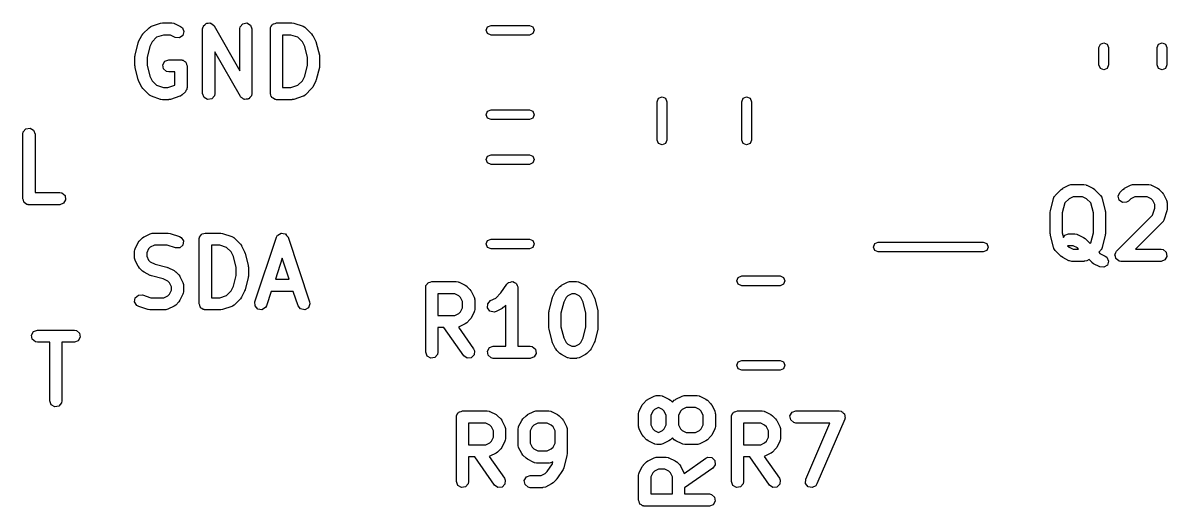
# Model space of a CAD drawing. Extents: x 158.4 to 199.9, y -104.2 to -37.4.
# Drawn here: x 185.57 to 199.72, y -104.17 to -98.19 of the extents above; entities that cross this region are included whole.
import ezdxf

# ---------------------------------------------------------------- set-up
doc = ezdxf.new("R2010")
doc.units = 0
doc.layers.add('BLACK', color=7, linetype='CONTINUOUS')

msp = doc.modelspace()

# ---------------------------------------------------------------- linework, layer by layer
at = {"layer": 'BLACK', "linetype": 'CONTINUOUS'}
for p, q in [((187.162, -98.2288), (187.276, -98.1908)), ((187.276, -98.1908), (187.298, -98.1875)), ((187.298, -98.1875), (187.3, -98.1869)), ((187.3, -98.1869), (187.414, -98.1869)), ((187.414, -98.1869), (187.44, -98.1914)), ((187.44, -98.1914), (187.443, -98.1943)), ((187.443, -98.1943), (187.448, -98.1948)), ((187.448, -98.1948), (187.524, -98.2329)), ((187.822, -98.2118), (187.834, -98.197)), ((187.834, -98.197), (187.841, -98.1957)), ((187.841, -98.1957), (187.846, -98.1913)), ((187.846, -98.1913), (187.865, -98.1914)), ((187.865, -98.1914), (187.884, -98.188)), ((187.884, -98.188), (187.89, -98.1915)), ((187.89, -98.1915), (187.897, -98.1915)), ((187.897, -98.1915), (187.912, -98.204)), ((188.258, -98.2363), (188.291, -98.197)), ((188.291, -98.197), (188.342, -98.188)), ((188.342, -98.188), (188.386, -98.2137)), ((188.668, -98.2021), (188.672, -98.197)), ((188.672, -98.197), (188.691, -98.1936)), ((188.691, -98.1936), (188.71, -98.1869)), ((188.71, -98.1869), (188.9, -98.1869)), ((188.9, -98.1869), (188.922, -98.1908)), ((188.922, -98.1908), (188.924, -98.1908)), ((188.924, -98.1908), (189.038, -98.2288)), ((187.042, -98.3426), (187.056, -98.3246)), ((187.056, -98.3232), (187.133, -98.247)), ((187.056, -98.3246), (187.056, -98.3232)), ((187.133, -98.247), (187.154, -98.232)), ((187.154, -98.232), (187.158, -98.2316)), ((187.158, -98.2316), (187.162, -98.2288)), ((187.312, -98.3369), (187.226, -98.3656)), ((187.397, -98.3369), (187.312, -98.3369)), ((187.457, -98.3671), (187.397, -98.3369)), ((187.524, -98.2329), (187.545, -98.2484)), ((187.545, -98.2484), (187.565, -98.2955)), ((187.565, -98.2955), (187.551, -98.3447)), ((187.796, -98.2619), (187.801, -98.2363)), ((187.796, -99.0619), (187.796, -98.2619)), ((187.801, -98.2363), (187.805, -98.2309)), ((187.805, -98.2309), (187.807, -98.2241)), ((187.807, -98.2241), (187.822, -98.2118)), ((187.912, -98.204), (187.929, -98.2137)), ((187.929, -98.2137), (187.931, -98.2202)), ((187.931, -98.2202), (187.937, -98.2247)), ((187.937, -98.2247), (188.254, -98.7795)), ((188.254, -98.2619), (188.258, -98.2363)), ((188.254, -98.7795), (188.254, -98.2619)), ((188.386, -98.2137), (188.404, -98.2619)), ((188.404, -98.2619), (188.404, -99.0619)), ((188.635, -98.2619), (188.636, -98.2522)), ((188.635, -99.0619), (188.635, -98.2619)), ((188.636, -98.2489), (188.637, -98.246)), ((188.636, -98.2522), (188.636, -98.2489)), ((188.637, -98.246), (188.639, -98.2363)), ((188.639, -98.2363), (188.652, -98.2213)), ((188.652, -98.2213), (188.661, -98.2045)), ((188.661, -98.2045), (188.668, -98.2021)), ((188.785, -98.3369), (188.785, -98.9869)), ((188.888, -98.3369), (188.785, -98.3369)), ((188.974, -98.3656), (188.888, -98.3369)), ((189.038, -98.2288), (189.061, -98.2413)), ((189.061, -98.2413), (189.063, -98.2451)), ((189.063, -98.2451), (189.067, -98.247)), ((189.067, -98.247), (189.144, -98.3232)), ((189.144, -98.3232), (189.156, -98.3415)), ((189.156, -98.3415), (189.158, -98.3426)), ((191.303, -98.2775), (191.32, -98.2351)), ((191.32, -98.3199), (191.303, -98.2775)), ((191.32, -98.2351), (191.363, -98.2175)), ((191.363, -98.3375), (191.32, -98.3199)), ((191.363, -98.2175), (191.837, -98.2175)), ((191.837, -98.3375), (191.363, -98.3375)), ((191.837, -98.2175), (191.88, -98.2351)), ((191.88, -98.3199), (191.837, -98.3375)), ((191.88, -98.2351), (191.897, -98.2775)), ((191.897, -98.2775), (191.88, -98.3199)), ((186.961, -98.5866), (186.999, -98.4342)), ((186.999, -98.4342), (187.004, -98.4224)), ((187.004, -98.4188), (187.042, -98.3426)), ((187.004, -98.4224), (187.004, -98.4188)), ((187.142, -98.4786), (187.108, -98.614)), ((187.171, -98.4206), (187.142, -98.4786)), ((187.226, -98.3656), (187.171, -98.4206)), ((187.508, -98.3729), (187.457, -98.3671)), ((187.551, -98.3447), (187.508, -98.3729)), ((189.029, -98.4206), (188.974, -98.3656)), ((189.058, -98.4786), (189.029, -98.4206)), ((189.092, -98.614), (189.058, -98.4786)), ((189.158, -98.3426), (189.196, -98.4188)), ((189.196, -98.4188), (189.199, -98.4312)), ((189.199, -98.4312), (189.201, -98.4342)), ((189.201, -98.4342), (189.239, -98.5866)), ((198.88, -98.4922), (198.898, -98.4497)), ((198.898, -98.4497), (198.94, -98.4322)), ((198.94, -98.4322), (198.982, -98.4497)), ((198.982, -98.4497), (199, -98.4922)), ((199.6, -98.4922), (199.618, -98.4497)), ((199.618, -98.4497), (199.66, -98.4322)), ((199.66, -98.4322), (199.702, -98.4497)), ((199.702, -98.4497), (199.72, -98.4922)), ((186.958, -98.6048), (186.961, -98.59)), ((186.958, -98.719), (186.958, -98.6048)), ((186.961, -98.59), (186.961, -98.5866)), ((187.108, -98.614), (187.108, -98.7098)), ((188.263, -99.0991), (187.946, -98.5443)), ((187.946, -98.5443), (187.946, -99.0619)), ((189.092, -98.7098), (189.092, -98.614)), ((189.239, -98.5866), (189.24, -98.6015)), ((189.24, -98.6015), (189.242, -98.6048)), ((189.242, -98.6048), (189.242, -98.719)), ((198.88, -98.7078), (198.88, -98.4922)), ((199, -98.4922), (199, -98.7078)), ((199.6, -98.7078), (199.6, -98.4922)), ((199.72, -98.4922), (199.72, -98.7078)), ((186.96, -98.7223), (186.958, -98.719)), ((186.961, -98.7372), (186.96, -98.7223)), ((186.999, -98.8896), (186.961, -98.7372)), ((187.108, -98.7098), (187.142, -98.8453)), ((187.302, -98.706), (187.328, -98.6616)), ((187.311, -98.7565), (187.302, -98.706)), ((187.351, -98.7895), (187.311, -98.7565)), ((187.328, -98.6616), (187.376, -98.644)), ((187.376, -98.644), (187.529, -98.644)), ((187.529, -98.644), (187.538, -98.6458)), ((187.538, -98.6458), (187.542, -98.6452)), ((187.542, -98.6452), (187.544, -98.6469)), ((187.544, -98.6469), (187.554, -98.6486)), ((187.554, -98.6486), (187.569, -98.6611)), ((187.569, -98.6611), (187.586, -98.6708)), ((187.586, -98.6708), (187.588, -98.6772)), ((187.588, -98.6772), (187.594, -98.6815)), ((187.594, -98.6815), (187.597, -98.7007)), ((187.597, -98.7007), (187.604, -98.719)), ((187.604, -98.719), (187.604, -98.9857)), ((189.058, -98.8453), (189.092, -98.7098)), ((189.239, -98.7372), (189.201, -98.8896)), ((189.242, -98.719), (189.239, -98.7338)), ((189.239, -98.7338), (189.239, -98.7372)), ((198.898, -98.7503), (198.88, -98.7078)), ((198.94, -98.7678), (198.898, -98.7503)), ((198.982, -98.7503), (198.94, -98.7678)), ((199, -98.7078), (198.982, -98.7503)), ((199.618, -98.7503), (199.6, -98.7078)), ((199.66, -98.7678), (199.618, -98.7503)), ((199.702, -98.7503), (199.66, -98.7678)), ((199.72, -98.7078), (199.702, -98.7503)), ((187.001, -98.8926), (186.999, -98.8896)), ((187.004, -98.905), (187.001, -98.8926)), ((187.042, -98.9812), (187.004, -98.905)), ((187.142, -98.8453), (187.171, -98.9032)), ((187.171, -98.9032), (187.226, -98.9583)), ((187.376, -98.794), (187.351, -98.7895)), ((187.454, -98.794), (187.376, -98.794)), ((187.454, -98.9546), (187.454, -98.794)), ((188.974, -98.9583), (189.029, -98.9032)), ((189.029, -98.9032), (189.058, -98.8453)), ((189.196, -98.905), (189.158, -98.9812)), ((189.201, -98.8896), (189.196, -98.9014)), ((189.196, -98.9014), (189.196, -98.905)), ((187.044, -98.9823), (187.042, -98.9812)), ((187.056, -99.0007), (187.044, -98.9823)), ((187.133, -99.0768), (187.056, -99.0007)), ((187.226, -98.9583), (187.312, -98.9869)), ((187.312, -98.9869), (187.364, -98.9869)), ((187.364, -98.9869), (187.45, -98.9583)), ((187.45, -98.9583), (187.454, -98.9546)), ((187.582, -99.0387), (187.544, -99.0768)), ((187.589, -99.0239), (187.582, -99.0387)), ((187.599, -99.0114), (187.589, -99.0239)), ((187.602, -98.9952), (187.599, -99.0114)), ((187.603, -98.9923), (187.602, -98.9952)), ((187.604, -98.9857), (187.603, -98.9903)), ((187.603, -98.9903), (187.603, -98.9923)), ((188.785, -98.9869), (188.888, -98.9869)), ((188.888, -98.9869), (188.974, -98.9583)), ((189.144, -99.0007), (189.067, -99.0768)), ((189.158, -98.9812), (189.144, -98.9992)), ((189.144, -98.9992), (189.144, -99.0007)), ((187.137, -99.0787), (187.133, -99.0768)), ((187.139, -99.0826), (187.137, -99.0787)), ((187.162, -99.095), (187.139, -99.0826)), ((187.276, -99.1331), (187.162, -99.095)), ((187.278, -99.133), (187.276, -99.1331)), ((187.3, -99.1369), (187.278, -99.133)), ((187.376, -99.1369), (187.3, -99.1369)), ((187.378, -99.1363), (187.376, -99.1369)), ((187.4, -99.1331), (187.378, -99.1363)), ((187.514, -99.095), (187.4, -99.1331)), ((187.518, -99.0922), (187.514, -99.095)), ((187.522, -99.0918), (187.518, -99.0922)), ((187.544, -99.0768), (187.522, -99.0918)), ((187.814, -99.1101), (187.796, -99.0619)), ((187.858, -99.1358), (187.814, -99.1101)), ((187.909, -99.1269), (187.858, -99.1358)), ((187.942, -99.0876), (187.909, -99.1269)), ((187.946, -99.0619), (187.942, -99.0876)), ((188.269, -99.1036), (188.263, -99.0991)), ((188.271, -99.1101), (188.269, -99.1036)), ((188.288, -99.1198), (188.271, -99.1101)), ((188.303, -99.1323), (188.288, -99.1198)), ((188.31, -99.1323), (188.303, -99.1323)), ((188.316, -99.1358), (188.31, -99.1323)), ((188.335, -99.1324), (188.316, -99.1358)), ((188.354, -99.1325), (188.335, -99.1324)), ((188.359, -99.1281), (188.354, -99.1325)), ((188.366, -99.1269), (188.359, -99.1281)), ((188.378, -99.112), (188.366, -99.1269)), ((188.393, -99.0997), (188.378, -99.112)), ((188.395, -99.0929), (188.393, -99.0997)), ((188.399, -99.0876), (188.395, -99.0929)), ((188.404, -99.0619), (188.399, -99.0876)), ((188.641, -99.0802), (188.635, -99.0619)), ((188.645, -99.0994), (188.641, -99.0802)), ((188.65, -99.1038), (188.645, -99.0994)), ((188.652, -99.1101), (188.65, -99.1038)), ((188.669, -99.1199), (188.652, -99.1101)), ((188.684, -99.1324), (188.669, -99.1199)), ((188.694, -99.1341), (188.684, -99.1324)), ((188.696, -99.1358), (188.694, -99.1341)), ((188.7, -99.1352), (188.696, -99.1358)), ((188.71, -99.1369), (188.7, -99.1352)), ((188.9, -99.1369), (188.71, -99.1369)), ((188.902, -99.1363), (188.9, -99.1369)), ((188.924, -99.1331), (188.902, -99.1363)), ((189.038, -99.095), (188.924, -99.1331)), ((189.042, -99.0922), (189.038, -99.095)), ((189.046, -99.0918), (189.042, -99.0922)), ((189.067, -99.0768), (189.046, -99.0918)), ((193.417, -99.1627), (193.435, -99.1203)), ((193.417, -99.6373), (193.417, -99.1627)), ((193.435, -99.1203), (193.477, -99.1027)), ((193.477, -99.1027), (193.52, -99.1203)), ((193.52, -99.1203), (193.537, -99.1627)), ((193.537, -99.1627), (193.537, -99.6373)), ((194.462, -99.1627), (194.48, -99.1203)), ((194.462, -99.6373), (194.462, -99.1627)), ((194.48, -99.1203), (194.522, -99.1027)), ((194.522, -99.1027), (194.565, -99.1203)), ((194.565, -99.1203), (194.582, -99.1627)), ((194.582, -99.1627), (194.582, -99.6373)), ((191.303, -99.3225), (191.32, -99.2801)), ((191.32, -99.3649), (191.303, -99.3225)), ((191.32, -99.2801), (191.363, -99.2625)), ((191.363, -99.2625), (191.837, -99.2625)), ((191.837, -99.2625), (191.88, -99.2801)), ((191.88, -99.2801), (191.897, -99.3225)), ((191.897, -99.3225), (191.88, -99.3649)), ((191.363, -99.3825), (191.32, -99.3649)), ((191.837, -99.3825), (191.363, -99.3825)), ((191.88, -99.3649), (191.837, -99.3825)), ((185.573, -99.5619), (185.577, -99.5363)), ((185.573, -100.362), (185.573, -99.5619)), ((185.577, -99.5363), (185.61, -99.497)), ((185.61, -99.497), (185.661, -99.488)), ((185.661, -99.488), (185.705, -99.5137)), ((185.705, -99.5137), (185.723, -99.5619)), ((185.723, -99.5619), (185.723, -100.287)), ((193.435, -99.6797), (193.417, -99.6373)), ((193.477, -99.6973), (193.435, -99.6797)), ((193.52, -99.6797), (193.477, -99.6973)), ((193.537, -99.6373), (193.52, -99.6797)), ((194.48, -99.6797), (194.462, -99.6373)), ((194.522, -99.6973), (194.48, -99.6797)), ((194.565, -99.6797), (194.522, -99.6973)), ((194.582, -99.6373), (194.565, -99.6797)), ((191.303, -99.8775), (191.32, -99.8351)), ((191.32, -99.9199), (191.303, -99.8775)), ((191.32, -99.8351), (191.363, -99.8175)), ((191.363, -99.8175), (191.837, -99.8175)), ((191.837, -99.8175), (191.88, -99.8351)), ((191.88, -99.8351), (191.897, -99.8775)), ((191.897, -99.8775), (191.88, -99.9199)), ((191.363, -99.9375), (191.32, -99.9199)), ((191.837, -99.9375), (191.363, -99.9375)), ((191.88, -99.9199), (191.837, -99.9375)), ((185.723, -100.287), (186.029, -100.287)), ((186.029, -100.287), (186.054, -100.291)), ((186.054, -100.291), (186.094, -100.324)), ((198.334, -100.33), (198.337, -100.323)), ((198.337, -100.323), (198.414, -100.247)), ((198.414, -100.247), (198.432, -100.234)), ((198.432, -100.234), (198.433, -100.233)), ((198.433, -100.233), (198.509, -100.195)), ((198.509, -100.195), (198.534, -100.187)), ((198.534, -100.187), (198.539, -100.188)), ((198.539, -100.188), (198.543, -100.187)), ((198.543, -100.187), (198.695, -100.187)), ((198.695, -100.187), (198.721, -100.191)), ((198.721, -100.191), (198.724, -100.194)), ((198.724, -100.194), (198.729, -100.195)), ((198.729, -100.195), (198.805, -100.233)), ((198.805, -100.233), (198.823, -100.246)), ((198.823, -100.246), (198.824, -100.247)), ((198.824, -100.247), (198.901, -100.323)), ((198.901, -100.323), (198.916, -100.344)), ((199.116, -100.332), (199.137, -100.285)), ((199.137, -100.285), (199.176, -100.247)), ((199.176, -100.247), (199.194, -100.234)), ((199.194, -100.234), (199.195, -100.233)), ((199.195, -100.233), (199.271, -100.195)), ((199.271, -100.195), (199.296, -100.187)), ((199.296, -100.187), (199.301, -100.188)), ((199.301, -100.188), (199.305, -100.187)), ((199.305, -100.187), (199.495, -100.187)), ((199.495, -100.187), (199.521, -100.191)), ((199.521, -100.191), (199.524, -100.194)), ((199.524, -100.194), (199.529, -100.195)), ((199.529, -100.195), (199.605, -100.233)), ((199.605, -100.233), (199.623, -100.246)), ((199.623, -100.246), (199.624, -100.247)), ((199.624, -100.247), (199.663, -100.285)), ((199.663, -100.285), (199.675, -100.303)), ((199.675, -100.303), (199.677, -100.305)), ((199.677, -100.305), (199.715, -100.381)), ((185.579, -100.38), (185.573, -100.362)), ((185.583, -100.399), (185.579, -100.38)), ((185.588, -100.404), (185.583, -100.399)), ((185.59, -100.41), (185.588, -100.404)), ((185.607, -100.42), (185.59, -100.41)), ((185.622, -100.432), (185.607, -100.42)), ((185.632, -100.434), (185.622, -100.432)), ((185.635, -100.436), (185.632, -100.434)), ((185.638, -100.435), (185.635, -100.436)), ((185.648, -100.437), (185.638, -100.435)), ((186.029, -100.437), (185.648, -100.437)), ((186.077, -100.419), (186.029, -100.437)), ((186.102, -100.375), (186.077, -100.419)), ((186.094, -100.324), (186.102, -100.375)), ((198.28, -100.51), (198.318, -100.358)), ((198.318, -100.358), (198.328, -100.334)), ((198.328, -100.334), (198.334, -100.33)), ((198.458, -100.415), (198.427, -100.538)), ((198.511, -100.362), (198.458, -100.415)), ((198.561, -100.337), (198.511, -100.362)), ((198.678, -100.337), (198.561, -100.337)), ((198.727, -100.362), (198.678, -100.337)), ((198.78, -100.415), (198.727, -100.362)), ((198.811, -100.538), (198.78, -100.415)), ((198.916, -100.344), (198.916, -100.352)), ((198.916, -100.352), (198.92, -100.358)), ((198.92, -100.358), (198.958, -100.51)), ((199.129, -100.381), (199.116, -100.332)), ((199.171, -100.411), (199.129, -100.381)), ((199.222, -100.406), (199.171, -100.411)), ((199.244, -100.391), (199.222, -100.406)), ((199.273, -100.362), (199.244, -100.391)), ((199.322, -100.337), (199.273, -100.362)), ((199.478, -100.337), (199.322, -100.337)), ((199.527, -100.362), (199.478, -100.337)), ((199.548, -100.383), (199.527, -100.362)), ((199.573, -100.432), (199.548, -100.383)), ((199.573, -100.478), (199.573, -100.432)), ((199.715, -100.381), (199.722, -100.406)), ((199.722, -100.406), (199.721, -100.41)), ((199.721, -100.41), (199.723, -100.414)), ((199.723, -100.414), (199.723, -100.49)), ((198.277, -100.529), (198.28, -100.514)), ((198.277, -100.795), (198.277, -100.529)), ((198.28, -100.514), (198.28, -100.51)), ((198.427, -100.538), (198.427, -100.786)), ((198.811, -100.786), (198.811, -100.538)), ((198.958, -100.51), (198.96, -100.525)), ((198.96, -100.525), (198.961, -100.529)), ((198.961, -100.529), (198.961, -100.795)), ((199.099, -101.009), (199.544, -100.564)), ((199.544, -100.564), (199.573, -100.478)), ((199.719, -100.514), (199.681, -100.628)), ((199.723, -100.49), (199.719, -100.513)), ((199.719, -100.513), (199.719, -100.514)), ((199.663, -100.658), (199.333, -100.987)), ((199.664, -100.654), (199.663, -100.658)), ((199.668, -100.651), (199.664, -100.654)), ((199.681, -100.628), (199.668, -100.651)), ((187, -100.905), (187.013, -100.887)), ((187.013, -100.887), (187.014, -100.885)), ((187.014, -100.885), (187.052, -100.847)), ((187.052, -100.847), (187.07, -100.834)), ((187.07, -100.834), (187.071, -100.833)), ((187.071, -100.833), (187.147, -100.795)), ((187.147, -100.795), (187.172, -100.787)), ((187.172, -100.787), (187.177, -100.788)), ((187.177, -100.788), (187.181, -100.787)), ((187.181, -100.787), (187.371, -100.787)), ((187.371, -100.787), (187.394, -100.791)), ((187.394, -100.791), (187.395, -100.791)), ((187.395, -100.791), (187.509, -100.829)), ((187.509, -100.829), (187.532, -100.841)), ((187.532, -100.841), (187.559, -100.885)), ((187.559, -100.885), (187.552, -100.936)), ((187.754, -100.862), (187.755, -100.852)), ((187.754, -101.662), (187.754, -100.862)), ((187.755, -100.849), (187.756, -100.846)), ((187.755, -100.852), (187.755, -100.849)), ((187.756, -100.846), (187.758, -100.836)), ((187.758, -100.836), (187.771, -100.821)), ((187.771, -100.821), (187.78, -100.804)), ((187.78, -100.804), (187.787, -100.802)), ((187.787, -100.802), (187.791, -100.797)), ((187.791, -100.797), (187.81, -100.794)), ((187.81, -100.794), (187.829, -100.787)), ((187.829, -100.787), (188.019, -100.787)), ((188.019, -100.787), (188.041, -100.791)), ((188.041, -100.791), (188.043, -100.791)), ((188.043, -100.791), (188.157, -100.829)), ((188.157, -100.829), (188.18, -100.841)), ((188.18, -100.841), (188.182, -100.845)), ((188.182, -100.845), (188.186, -100.847)), ((188.186, -100.847), (188.263, -100.923)), ((188.443, -101.638), (188.71, -100.838)), ((188.71, -100.838), (188.722, -100.815)), ((188.722, -100.815), (188.724, -100.814)), ((188.724, -100.814), (188.725, -100.812)), ((188.725, -100.812), (188.746, -100.801)), ((188.746, -100.801), (188.766, -100.788)), ((188.766, -100.788), (188.768, -100.789)), ((188.768, -100.789), (188.77, -100.788)), ((188.77, -100.788), (188.793, -100.792)), ((188.793, -100.792), (188.817, -100.796)), ((188.817, -100.796), (188.818, -100.798)), ((188.818, -100.798), (188.82, -100.798)), ((188.82, -100.798), (188.835, -100.817)), ((188.835, -100.817), (188.851, -100.834)), ((188.851, -100.834), (188.851, -100.836)), ((188.851, -100.836), (188.852, -100.838)), ((188.852, -100.838), (189.119, -101.638)), ((191.303, -100.922), (191.32, -100.88)), ((191.32, -100.88), (191.363, -100.862)), ((191.363, -100.862), (191.837, -100.862)), ((191.837, -100.862), (191.88, -100.88)), ((191.88, -100.88), (191.897, -100.922)), ((198.279, -100.798), (198.277, -100.795)), ((198.28, -100.813), (198.279, -100.798)), ((198.318, -100.966), (198.28, -100.813)), ((198.427, -100.786), (198.441, -100.841)), ((198.441, -100.841), (198.457, -100.814)), ((198.457, -100.814), (198.505, -100.796)), ((198.505, -100.796), (198.581, -100.796)), ((198.581, -100.796), (198.607, -100.801)), ((198.607, -100.801), (198.61, -100.804)), ((198.61, -100.804), (198.614, -100.804)), ((198.614, -100.804), (198.691, -100.842)), ((198.691, -100.842), (198.709, -100.856)), ((198.709, -100.856), (198.71, -100.856)), ((198.71, -100.856), (198.771, -100.918)), ((198.78, -100.909), (198.811, -100.786)), ((198.958, -100.813), (198.92, -100.966)), ((198.961, -100.795), (198.958, -100.81)), ((198.958, -100.81), (198.958, -100.813)), ((186.954, -101.014), (186.958, -100.989)), ((186.954, -101.09), (186.954, -101.014)), ((186.958, -100.989), (186.961, -100.985)), ((186.961, -100.981), (187, -100.905)), ((186.961, -100.985), (186.961, -100.981)), ((187.128, -100.983), (187.104, -101.032)), ((187.149, -100.962), (187.128, -100.983)), ((187.199, -100.937), (187.149, -100.962)), ((187.359, -100.937), (187.199, -100.937)), ((187.462, -100.971), (187.359, -100.937)), ((187.513, -100.97), (187.462, -100.971)), ((187.552, -100.936), (187.513, -100.97)), ((187.904, -100.937), (187.904, -101.587)), ((188.007, -100.937), (187.904, -100.937)), ((188.093, -100.966), (188.007, -100.937)), ((188.148, -101.021), (188.093, -100.966)), ((188.177, -101.079), (188.148, -101.021)), ((188.263, -100.923), (188.275, -100.942)), ((188.275, -100.942), (188.277, -100.943)), ((188.277, -100.943), (188.315, -101.019)), ((188.315, -101.019), (188.318, -101.031)), ((188.318, -101.031), (188.32, -101.034)), ((191.32, -100.965), (191.303, -100.922)), ((191.363, -100.983), (191.32, -100.965)), ((191.837, -100.983), (191.363, -100.983)), ((191.88, -100.965), (191.837, -100.983)), ((191.897, -100.922), (191.88, -100.965)), ((196.09, -100.96), (196.108, -100.918)), ((196.108, -101.002), (196.09, -100.96)), ((196.108, -100.918), (196.15, -100.9)), ((196.15, -101.02), (196.108, -101.002)), ((196.15, -100.9), (197.45, -100.9)), ((197.45, -101.02), (196.15, -101.02)), ((197.45, -100.9), (197.492, -100.918)), ((197.492, -101.002), (197.45, -101.02)), ((197.492, -100.918), (197.51, -100.96)), ((197.51, -100.96), (197.492, -101.002)), ((198.322, -100.972), (198.318, -100.966)), ((198.323, -100.979), (198.322, -100.972)), ((198.337, -101.001), (198.323, -100.979)), ((198.414, -101.077), (198.337, -101.001)), ((198.505, -100.946), (198.493, -100.944)), ((198.493, -100.944), (198.511, -100.962)), ((198.563, -100.946), (198.505, -100.946)), ((198.511, -100.962), (198.561, -100.987)), ((198.561, -100.987), (198.628, -100.987)), ((198.613, -100.971), (198.563, -100.946)), ((198.628, -100.987), (198.613, -100.971)), ((198.771, -100.918), (198.78, -100.909)), ((198.901, -101.001), (198.877, -101.024)), ((198.877, -101.024), (198.892, -101.038)), ((198.904, -100.994), (198.901, -101.001)), ((198.91, -100.99), (198.904, -100.994)), ((198.92, -100.966), (198.91, -100.99)), ((199.079, -101.049), (199.09, -101.029)), ((199.09, -101.029), (199.099, -101.009)), ((199.333, -100.987), (199.648, -100.987)), ((199.648, -100.987), (199.673, -100.991)), ((199.673, -100.991), (199.713, -101.024)), ((199.713, -101.024), (199.721, -101.075)), ((186.955, -101.095), (186.954, -101.09)), ((186.954, -101.099), (186.955, -101.095)), ((186.961, -101.124), (186.954, -101.099)), ((187, -101.2), (186.961, -101.124)), ((187.104, -101.032), (187.104, -101.073)), ((187.104, -101.073), (187.128, -101.122)), ((187.128, -101.122), (187.149, -101.143)), ((187.149, -101.143), (187.207, -101.172)), ((187.207, -101.172), (187.352, -101.208)), ((188.211, -101.214), (188.177, -101.079)), ((188.32, -101.034), (188.358, -101.187)), ((188.781, -101.099), (188.695, -101.358)), ((188.867, -101.358), (188.781, -101.099)), ((198.415, -101.078), (198.414, -101.077)), ((198.433, -101.091), (198.415, -101.078)), ((198.509, -101.129), (198.433, -101.091)), ((198.514, -101.129), (198.509, -101.129)), ((198.517, -101.132), (198.514, -101.129)), ((198.543, -101.137), (198.517, -101.132)), ((198.695, -101.137), (198.543, -101.137)), ((198.699, -101.135), (198.695, -101.137)), ((198.704, -101.136), (198.699, -101.135)), ((198.729, -101.129), (198.704, -101.136)), ((198.757, -101.115), (198.729, -101.129)), ((198.795, -101.153), (198.757, -101.115)), ((198.796, -101.154), (198.795, -101.153)), ((198.814, -101.167), (198.796, -101.154)), ((198.89, -101.205), (198.814, -101.167)), ((198.892, -101.038), (198.957, -101.071)), ((198.957, -101.071), (198.978, -101.087)), ((198.978, -101.087), (198.999, -101.134)), ((198.999, -101.134), (198.984, -101.183)), ((199.078, -101.055), (199.079, -101.052)), ((199.084, -101.077), (199.078, -101.055)), ((199.079, -101.052), (199.079, -101.049)), ((199.087, -101.099), (199.084, -101.077)), ((199.09, -101.102), (199.087, -101.099)), ((199.091, -101.105), (199.09, -101.102)), ((199.109, -101.118), (199.091, -101.105)), ((199.127, -101.132), (199.109, -101.118)), ((199.131, -101.133), (199.127, -101.132)), ((199.133, -101.134), (199.131, -101.133)), ((199.136, -101.134), (199.133, -101.134)), ((199.152, -101.137), (199.136, -101.134)), ((199.648, -101.137), (199.152, -101.137)), ((199.696, -101.119), (199.648, -101.137)), ((199.721, -101.075), (199.696, -101.119)), ((187.001, -101.201), (187, -101.2)), ((187.014, -101.22), (187.001, -101.201)), ((187.052, -101.258), (187.014, -101.22)), ((187.053, -101.258), (187.052, -101.258)), ((187.071, -101.272), (187.053, -101.258)), ((187.147, -101.31), (187.071, -101.272)), ((187.151, -101.31), (187.147, -101.31)), ((187.163, -101.316), (187.151, -101.31)), ((187.352, -101.208), (187.363, -101.213)), ((187.363, -101.213), (187.367, -101.214)), ((187.367, -101.214), (187.443, -101.252)), ((187.443, -101.252), (187.461, -101.265)), ((187.461, -101.265), (187.463, -101.266)), ((187.463, -101.266), (187.501, -101.304)), ((187.501, -101.304), (187.514, -101.322)), ((188.177, -101.445), (188.211, -101.31)), ((188.211, -101.31), (188.211, -101.214)), ((188.358, -101.187), (188.36, -101.202)), ((188.36, -101.202), (188.361, -101.205)), ((188.361, -101.205), (188.361, -101.319)), ((198.941, -101.211), (198.89, -101.205)), ((198.984, -101.183), (198.941, -101.211)), ((187.307, -101.352), (187.163, -101.316)), ((187.365, -101.381), (187.307, -101.352)), ((187.386, -101.402), (187.365, -101.381)), ((187.411, -101.451), (187.386, -101.402)), ((187.411, -101.492), (187.411, -101.451)), ((187.514, -101.322), (187.515, -101.324)), ((187.515, -101.324), (187.553, -101.4)), ((187.553, -101.4), (187.56, -101.425)), ((187.56, -101.425), (187.559, -101.429)), ((187.559, -101.429), (187.561, -101.433)), ((187.561, -101.433), (187.561, -101.51)), ((188.148, -101.503), (188.177, -101.445)), ((188.358, -101.337), (188.32, -101.49)), ((188.361, -101.319), (188.358, -101.334)), ((188.358, -101.334), (188.358, -101.337)), ((188.695, -101.358), (188.867, -101.358)), ((190.554, -101.462), (190.555, -101.452)), ((190.555, -101.449), (190.556, -101.446)), ((190.555, -101.452), (190.555, -101.449)), ((190.556, -101.446), (190.558, -101.436)), ((190.558, -101.436), (190.571, -101.421)), ((190.571, -101.421), (190.58, -101.404)), ((190.58, -101.404), (190.587, -101.402)), ((190.587, -101.402), (190.591, -101.397)), ((190.591, -101.397), (190.61, -101.394)), ((190.61, -101.394), (190.629, -101.387)), ((190.629, -101.387), (190.933, -101.387)), ((190.933, -101.387), (190.959, -101.391)), ((190.959, -101.391), (190.962, -101.394)), ((190.962, -101.394), (190.967, -101.395)), ((190.967, -101.395), (191.043, -101.433)), ((191.043, -101.433), (191.061, -101.446)), ((191.061, -101.446), (191.063, -101.447)), ((191.063, -101.447), (191.101, -101.485)), ((191.485, -101.528), (191.557, -101.42)), ((191.557, -101.42), (191.575, -101.401)), ((191.575, -101.401), (191.579, -101.4)), ((191.579, -101.4), (191.582, -101.397)), ((191.582, -101.397), (191.603, -101.393)), ((191.603, -101.393), (191.624, -101.387)), ((191.624, -101.387), (191.628, -101.389)), ((191.628, -101.389), (191.632, -101.388)), ((191.632, -101.388), (191.651, -101.399)), ((191.651, -101.399), (191.671, -101.408)), ((191.671, -101.408), (191.673, -101.412)), ((191.673, -101.412), (191.677, -101.414)), ((191.677, -101.414), (191.684, -101.434)), ((191.684, -101.434), (191.694, -101.454)), ((191.694, -101.454), (191.693, -101.458)), ((192.176, -101.485), (192.214, -101.447)), ((192.214, -101.447), (192.232, -101.434)), ((192.232, -101.434), (192.233, -101.433)), ((192.233, -101.433), (192.309, -101.395)), ((192.309, -101.395), (192.334, -101.387)), ((192.334, -101.387), (192.339, -101.388)), ((192.339, -101.388), (192.343, -101.387)), ((192.343, -101.387), (192.419, -101.387)), ((192.419, -101.387), (192.445, -101.391)), ((192.445, -101.391), (192.448, -101.394)), ((192.448, -101.394), (192.453, -101.395)), ((192.453, -101.395), (192.529, -101.433)), ((192.529, -101.433), (192.547, -101.446)), ((192.547, -101.446), (192.548, -101.447)), ((192.548, -101.447), (192.586, -101.485)), ((194.403, -101.377), (194.42, -101.335)), ((194.42, -101.42), (194.403, -101.377)), ((194.42, -101.335), (194.463, -101.317)), ((194.463, -101.438), (194.42, -101.42)), ((194.463, -101.317), (194.937, -101.317)), ((194.937, -101.438), (194.463, -101.438)), ((194.937, -101.317), (194.98, -101.335)), ((194.98, -101.42), (194.937, -101.438)), ((194.98, -101.335), (194.997, -101.377)), ((194.997, -101.377), (194.98, -101.42)), ((186.955, -101.639), (186.963, -101.588)), ((186.963, -101.588), (187.001, -101.554)), ((187.001, -101.554), (187.052, -101.553)), ((187.052, -101.553), (187.155, -101.587)), ((187.155, -101.587), (187.316, -101.587)), ((187.316, -101.587), (187.365, -101.562)), ((187.365, -101.562), (187.386, -101.541)), ((187.386, -101.541), (187.411, -101.492)), ((187.553, -101.543), (187.515, -101.619)), ((187.556, -101.535), (187.553, -101.539)), ((187.553, -101.539), (187.553, -101.543)), ((187.561, -101.51), (187.556, -101.535)), ((187.904, -101.587), (188.007, -101.587)), ((188.007, -101.587), (188.093, -101.558)), ((188.093, -101.558), (188.148, -101.503)), ((188.277, -101.581), (188.263, -101.599)), ((188.315, -101.505), (188.277, -101.581)), ((188.32, -101.49), (188.315, -101.501)), ((188.315, -101.501), (188.315, -101.505)), ((188.645, -101.508), (188.585, -101.686)), ((188.917, -101.508), (188.645, -101.508)), ((188.976, -101.686), (188.917, -101.508)), ((190.554, -102.262), (190.554, -101.462)), ((190.704, -101.537), (190.704, -101.806)), ((190.916, -101.537), (190.704, -101.537)), ((190.965, -101.562), (190.916, -101.537)), ((190.986, -101.583), (190.965, -101.562)), ((191.011, -101.632), (190.986, -101.583)), ((191.101, -101.485), (191.114, -101.503)), ((191.114, -101.503), (191.115, -101.505)), ((191.115, -101.505), (191.153, -101.581)), ((191.153, -101.581), (191.16, -101.606)), ((191.357, -101.623), (191.422, -101.591)), ((191.422, -101.591), (191.485, -101.528)), ((191.693, -101.458), (191.694, -101.462)), ((191.694, -101.462), (191.694, -102.187)), ((192.08, -101.748), (192.118, -101.596)), ((192.118, -101.596), (192.123, -101.584)), ((192.123, -101.581), (192.161, -101.505)), ((192.123, -101.584), (192.123, -101.581)), ((192.161, -101.505), (192.175, -101.487)), ((192.175, -101.487), (192.176, -101.485)), ((192.29, -101.583), (192.261, -101.64)), ((192.311, -101.562), (192.29, -101.583)), ((192.361, -101.537), (192.311, -101.562)), ((192.401, -101.537), (192.361, -101.537)), ((192.451, -101.562), (192.401, -101.537)), ((192.472, -101.583), (192.451, -101.562)), ((192.501, -101.64), (192.472, -101.583)), ((192.586, -101.485), (192.599, -101.503)), ((192.599, -101.503), (192.6, -101.505)), ((192.6, -101.505), (192.639, -101.581)), ((192.639, -101.581), (192.642, -101.593)), ((192.642, -101.593), (192.644, -101.596)), ((192.644, -101.596), (192.682, -101.748)), ((186.982, -101.683), (186.955, -101.639)), ((187.005, -101.695), (186.982, -101.683)), ((187.119, -101.733), (187.005, -101.695)), ((187.121, -101.733), (187.119, -101.733)), ((187.143, -101.737), (187.121, -101.733)), ((187.333, -101.737), (187.143, -101.737)), ((187.338, -101.735), (187.333, -101.737)), ((187.342, -101.736), (187.338, -101.735)), ((187.367, -101.729), (187.342, -101.736)), ((187.443, -101.691), (187.367, -101.729)), ((187.444, -101.69), (187.443, -101.691)), ((187.463, -101.677), (187.444, -101.69)), ((187.501, -101.639), (187.463, -101.677)), ((187.515, -101.619), (187.501, -101.637)), ((187.501, -101.637), (187.501, -101.639)), ((187.76, -101.68), (187.754, -101.662)), ((187.764, -101.699), (187.76, -101.68)), ((187.769, -101.704), (187.764, -101.699)), ((187.771, -101.71), (187.769, -101.704)), ((187.788, -101.72), (187.771, -101.71)), ((187.803, -101.732), (187.788, -101.72)), ((187.813, -101.734), (187.803, -101.732)), ((187.816, -101.736), (187.813, -101.734)), ((187.819, -101.735), (187.816, -101.736)), ((187.829, -101.737), (187.819, -101.735)), ((188.019, -101.737), (187.829, -101.737)), ((188.021, -101.736), (188.019, -101.737)), ((188.043, -101.733), (188.021, -101.736)), ((188.157, -101.695), (188.043, -101.733)), ((188.161, -101.692), (188.157, -101.695)), ((188.165, -101.692), (188.161, -101.692)), ((188.186, -101.677), (188.165, -101.692)), ((188.263, -101.601), (188.186, -101.677)), ((188.263, -101.599), (188.263, -101.601)), ((188.445, -101.689), (188.443, -101.638)), ((188.479, -101.728), (188.445, -101.689)), ((188.529, -101.735), (188.479, -101.728)), ((188.573, -101.709), (188.529, -101.735)), ((188.585, -101.686), (188.573, -101.709)), ((189.008, -101.726), (188.976, -101.686)), ((189.059, -101.736), (189.008, -101.726)), ((189.104, -101.712), (189.059, -101.736)), ((189.123, -101.664), (189.104, -101.712)), ((189.119, -101.638), (189.123, -101.664)), ((190.986, -101.76), (191.011, -101.711)), ((191.011, -101.711), (191.011, -101.632)), ((191.161, -101.729), (191.156, -101.754)), ((191.16, -101.606), (191.159, -101.61)), ((191.159, -101.61), (191.161, -101.614)), ((191.161, -101.614), (191.161, -101.729)), ((191.319, -101.712), (191.322, -101.661)), ((191.349, -101.753), (191.319, -101.712)), ((191.322, -101.661), (191.357, -101.623)), ((191.5, -101.719), (191.424, -101.758)), ((191.501, -101.718), (191.5, -101.719)), ((191.52, -101.705), (191.501, -101.718)), ((191.544, -101.681), (191.52, -101.705)), ((191.544, -102.187), (191.544, -101.681)), ((192.261, -101.64), (192.227, -101.776)), ((192.535, -101.776), (192.501, -101.64)), ((190.704, -101.806), (190.916, -101.806)), ((190.916, -101.806), (190.965, -101.781)), ((190.965, -101.781), (190.986, -101.76)), ((191.101, -101.858), (191.063, -101.896)), ((191.115, -101.838), (191.101, -101.856)), ((191.101, -101.856), (191.101, -101.858)), ((191.153, -101.762), (191.115, -101.838)), ((191.156, -101.754), (191.153, -101.758)), ((191.153, -101.758), (191.153, -101.762)), ((191.399, -101.765), (191.349, -101.753)), ((191.424, -101.758), (191.399, -101.765)), ((192.077, -101.767), (192.08, -101.752)), ((192.077, -101.957), (192.077, -101.767)), ((192.08, -101.752), (192.08, -101.748)), ((192.227, -101.776), (192.227, -101.948)), ((192.535, -101.948), (192.535, -101.776)), ((192.682, -101.748), (192.683, -101.763)), ((192.683, -101.763), (192.685, -101.767)), ((192.685, -101.767), (192.685, -101.957)), ((185.679, -102.049), (185.704, -102.004)), ((185.704, -102.004), (185.752, -101.987)), ((185.752, -101.987), (186.21, -101.987)), ((186.21, -101.987), (186.235, -101.991)), ((186.235, -101.991), (186.274, -102.024)), ((190.78, -101.956), (190.704, -101.956)), ((190.704, -101.956), (190.704, -102.262)), ((191.024, -102.305), (190.78, -101.956)), ((190.967, -101.948), (190.959, -101.95)), ((190.959, -101.95), (191.147, -102.219)), ((191.043, -101.91), (190.967, -101.948)), ((191.044, -101.909), (191.043, -101.91)), ((191.063, -101.896), (191.044, -101.909)), ((192.079, -101.96), (192.077, -101.957)), ((192.08, -101.975), (192.079, -101.96)), ((192.118, -102.128), (192.08, -101.975)), ((192.227, -101.948), (192.261, -102.083)), ((192.501, -102.083), (192.535, -101.948)), ((192.682, -101.975), (192.644, -102.128)), ((192.685, -101.957), (192.682, -101.972)), ((192.682, -101.972), (192.682, -101.975)), ((185.687, -102.099), (185.679, -102.049)), ((185.727, -102.132), (185.687, -102.099)), ((185.752, -102.137), (185.727, -102.132)), ((185.906, -102.137), (185.752, -102.137)), ((185.906, -102.862), (185.906, -102.137)), ((186.21, -102.137), (186.056, -102.137)), ((186.056, -102.137), (186.056, -102.862)), ((186.258, -102.119), (186.21, -102.137)), ((186.283, -102.075), (186.258, -102.119)), ((186.274, -102.024), (186.283, -102.075)), ((192.12, -102.131), (192.118, -102.128)), ((192.123, -102.143), (192.12, -102.131)), ((192.161, -102.219), (192.123, -102.143)), ((192.261, -102.083), (192.29, -102.141)), ((192.29, -102.141), (192.311, -102.162)), ((192.311, -102.162), (192.361, -102.187)), ((192.401, -102.187), (192.451, -102.162)), ((192.451, -102.162), (192.472, -102.141)), ((192.472, -102.141), (192.501, -102.083)), ((192.639, -102.143), (192.6, -102.219)), ((192.644, -102.128), (192.639, -102.14)), ((192.639, -102.14), (192.639, -102.143)), ((190.571, -102.31), (190.554, -102.262)), ((190.699, -102.288), (190.666, -102.327)), ((190.704, -102.262), (190.699, -102.288)), ((191.154, -102.294), (191.117, -102.33)), ((191.147, -102.219), (191.158, -102.243)), ((191.158, -102.243), (191.154, -102.294)), ((191.317, -102.249), (191.342, -102.204)), ((191.326, -102.299), (191.317, -102.249)), ((191.365, -102.332), (191.326, -102.299)), ((191.342, -102.204), (191.39, -102.187)), ((191.39, -102.187), (191.544, -102.187)), ((191.694, -102.187), (191.848, -102.187)), ((191.848, -102.187), (191.873, -102.191)), ((191.873, -102.191), (191.913, -102.224)), ((191.921, -102.275), (191.896, -102.319)), ((191.913, -102.224), (191.921, -102.275)), ((192.163, -102.22), (192.161, -102.219)), ((192.176, -102.239), (192.163, -102.22)), ((192.214, -102.277), (192.176, -102.239)), ((192.215, -102.278), (192.214, -102.277)), ((192.233, -102.291), (192.215, -102.278)), ((192.309, -102.329), (192.233, -102.291)), ((192.361, -102.187), (192.401, -102.187)), ((192.529, -102.291), (192.453, -102.329)), ((192.53, -102.29), (192.529, -102.291)), ((192.548, -102.277), (192.53, -102.29)), ((192.586, -102.239), (192.548, -102.277)), ((192.587, -102.237), (192.586, -102.239)), ((192.6, -102.219), (192.587, -102.237)), ((190.616, -102.336), (190.571, -102.31)), ((190.666, -102.327), (190.616, -102.336)), ((191.066, -102.334), (191.024, -102.305)), ((191.117, -102.33), (191.066, -102.334)), ((191.39, -102.337), (191.365, -102.332)), ((191.848, -102.337), (191.39, -102.337)), ((191.896, -102.319), (191.848, -102.337)), ((192.314, -102.329), (192.309, -102.329)), ((192.317, -102.332), (192.314, -102.329)), ((192.343, -102.337), (192.317, -102.332)), ((192.419, -102.337), (192.343, -102.337)), ((192.423, -102.335), (192.419, -102.337)), ((192.428, -102.336), (192.423, -102.335)), ((192.453, -102.329), (192.428, -102.336)), ((194.403, -102.422), (194.42, -102.38)), ((194.42, -102.465), (194.403, -102.422)), ((194.42, -102.38), (194.463, -102.362)), ((194.463, -102.362), (194.937, -102.362)), ((194.937, -102.362), (194.98, -102.38)), ((194.98, -102.38), (194.997, -102.422)), ((194.997, -102.422), (194.98, -102.465)), ((194.463, -102.483), (194.42, -102.465)), ((194.937, -102.483), (194.463, -102.483)), ((194.98, -102.465), (194.937, -102.483)), ((185.923, -102.91), (185.906, -102.862)), ((186.056, -102.862), (186.051, -102.888)), ((193.247, -102.895), (193.285, -102.856)), ((193.285, -102.856), (193.303, -102.844)), ((193.303, -102.844), (193.305, -102.842)), ((193.305, -102.842), (193.381, -102.804)), ((193.381, -102.804), (193.406, -102.797)), ((193.406, -102.797), (193.41, -102.798)), ((193.41, -102.798), (193.414, -102.796)), ((193.414, -102.796), (193.452, -102.796)), ((193.452, -102.796), (193.478, -102.801)), ((193.478, -102.801), (193.481, -102.804)), ((193.481, -102.804), (193.486, -102.804)), ((193.486, -102.804), (193.562, -102.842)), ((193.562, -102.842), (193.58, -102.856)), ((193.58, -102.856), (193.582, -102.856)), ((193.582, -102.856), (193.605, -102.88)), ((193.605, -102.88), (193.628, -102.856)), ((193.628, -102.856), (193.646, -102.844)), ((193.646, -102.844), (193.647, -102.842)), ((193.647, -102.842), (193.724, -102.804)), ((193.724, -102.804), (193.749, -102.797)), ((193.749, -102.797), (193.753, -102.798)), ((193.753, -102.798), (193.757, -102.796)), ((193.757, -102.796), (193.91, -102.796)), ((193.91, -102.796), (193.935, -102.801)), ((193.935, -102.801), (193.939, -102.804)), ((193.939, -102.804), (193.943, -102.804)), ((193.943, -102.804), (194.019, -102.842)), ((194.019, -102.842), (194.037, -102.856)), ((194.037, -102.856), (194.039, -102.856)), ((194.039, -102.856), (194.077, -102.895)), ((185.968, -102.936), (185.923, -102.91)), ((186.018, -102.927), (185.968, -102.936)), ((186.051, -102.888), (186.018, -102.927)), ((190.952, -103.021), (190.961, -103.004)), ((190.961, -103.004), (190.968, -103.002)), ((190.968, -103.002), (190.972, -102.997)), ((190.972, -102.997), (190.991, -102.994)), ((190.991, -102.994), (191.01, -102.987)), ((191.01, -102.987), (191.314, -102.987)), ((191.314, -102.987), (191.34, -102.991)), ((191.34, -102.991), (191.343, -102.994)), ((191.343, -102.994), (191.348, -102.995)), ((191.348, -102.995), (191.424, -103.033)), ((191.814, -103.033), (191.89, -102.995)), ((191.89, -102.995), (191.915, -102.987)), ((191.915, -102.987), (191.92, -102.988)), ((191.92, -102.988), (191.924, -102.987)), ((191.924, -102.987), (192.076, -102.987)), ((192.076, -102.987), (192.102, -102.991)), ((192.102, -102.991), (192.105, -102.994)), ((192.105, -102.994), (192.11, -102.995)), ((192.11, -102.995), (192.186, -103.033)), ((193.187, -103.024), (193.191, -102.998)), ((193.191, -102.998), (193.194, -102.995)), ((193.194, -102.995), (193.195, -102.99)), ((193.195, -102.99), (193.233, -102.914)), ((193.233, -102.914), (193.246, -102.896)), ((193.246, -102.896), (193.247, -102.895)), ((193.362, -102.992), (193.337, -103.042)), ((193.383, -102.971), (193.362, -102.992)), ((193.432, -102.946), (193.383, -102.971)), ((193.435, -102.946), (193.432, -102.946)), ((193.484, -102.971), (193.435, -102.946)), ((193.505, -102.992), (193.484, -102.971)), ((193.53, -103.042), (193.505, -102.992)), ((193.704, -102.992), (193.68, -103.042)), ((193.725, -102.971), (193.704, -102.992)), ((193.775, -102.946), (193.725, -102.971)), ((193.892, -102.946), (193.775, -102.946)), ((193.941, -102.971), (193.892, -102.946)), ((193.962, -102.992), (193.941, -102.971)), ((193.987, -103.042), (193.962, -102.992)), ((194.077, -102.895), (194.09, -102.913)), ((194.09, -102.913), (194.091, -102.914)), ((194.091, -102.914), (194.129, -102.99)), ((194.129, -102.99), (194.136, -103.015)), ((194.352, -103.021), (194.361, -103.004)), ((194.361, -103.004), (194.368, -103.002)), ((194.368, -103.002), (194.372, -102.997)), ((194.372, -102.997), (194.391, -102.994)), ((194.391, -102.994), (194.41, -102.987)), ((194.41, -102.987), (194.714, -102.987)), ((194.714, -102.987), (194.74, -102.991)), ((194.74, -102.991), (194.743, -102.994)), ((194.743, -102.994), (194.748, -102.995)), ((194.748, -102.995), (194.824, -103.033)), ((195.059, -103.049), (195.085, -103.004)), ((195.085, -103.004), (195.133, -102.987)), ((195.133, -102.987), (195.667, -102.987)), ((195.667, -102.987), (195.692, -102.991)), ((195.692, -102.991), (195.699, -102.997)), ((195.699, -102.997), (195.708, -102.999)), ((195.708, -102.999), (195.718, -103.013)), ((190.935, -103.062), (190.936, -103.052)), ((190.935, -103.862), (190.935, -103.062)), ((190.936, -103.049), (190.937, -103.046)), ((190.936, -103.052), (190.936, -103.049)), ((190.937, -103.046), (190.939, -103.036)), ((190.939, -103.036), (190.952, -103.021)), ((191.085, -103.137), (191.085, -103.406)), ((191.297, -103.137), (191.085, -103.137)), ((191.346, -103.162), (191.297, -103.137)), ((191.424, -103.033), (191.442, -103.046)), ((191.442, -103.046), (191.444, -103.047)), ((191.444, -103.047), (191.482, -103.085)), ((191.482, -103.085), (191.494, -103.103)), ((191.494, -103.103), (191.496, -103.105)), ((191.496, -103.105), (191.534, -103.181)), ((191.704, -103.181), (191.742, -103.105)), ((191.742, -103.105), (191.756, -103.087)), ((191.756, -103.085), (191.795, -103.047)), ((191.756, -103.087), (191.756, -103.085)), ((191.795, -103.047), (191.813, -103.034)), ((191.813, -103.034), (191.814, -103.033)), ((191.942, -103.137), (191.892, -103.162)), ((192.058, -103.137), (191.942, -103.137)), ((192.108, -103.162), (192.058, -103.137)), ((192.186, -103.033), (192.204, -103.046)), ((192.204, -103.046), (192.205, -103.047)), ((192.205, -103.047), (192.244, -103.085)), ((192.244, -103.085), (192.256, -103.103)), ((192.256, -103.103), (192.258, -103.105)), ((192.258, -103.105), (192.296, -103.181)), ((193.187, -103.176), (193.187, -103.024)), ((193.337, -103.042), (193.337, -103.158)), ((193.53, -103.158), (193.53, -103.042)), ((193.68, -103.042), (193.68, -103.158)), ((193.987, -103.158), (193.987, -103.042)), ((194.136, -103.015), (194.135, -103.02)), ((194.135, -103.02), (194.137, -103.024)), ((194.137, -103.024), (194.137, -103.176)), ((194.335, -103.062), (194.336, -103.052)), ((194.335, -103.862), (194.335, -103.062)), ((194.336, -103.049), (194.337, -103.046)), ((194.336, -103.052), (194.336, -103.049)), ((194.337, -103.046), (194.339, -103.036)), ((194.339, -103.036), (194.352, -103.021)), ((194.485, -103.137), (194.485, -103.406)), ((194.697, -103.137), (194.485, -103.137)), ((194.746, -103.162), (194.697, -103.137)), ((194.824, -103.033), (194.842, -103.046)), ((194.842, -103.046), (194.844, -103.047)), ((194.844, -103.047), (194.882, -103.085)), ((194.882, -103.085), (194.894, -103.103)), ((194.894, -103.103), (194.896, -103.105)), ((194.896, -103.105), (194.934, -103.181)), ((195.068, -103.099), (195.059, -103.049)), ((195.108, -103.132), (195.068, -103.099)), ((195.133, -103.137), (195.108, -103.132)), ((195.553, -103.137), (195.133, -103.137)), ((195.255, -103.832), (195.553, -103.137)), ((195.736, -103.091), (195.393, -103.891)), ((195.718, -103.013), (195.732, -103.024)), ((195.732, -103.024), (195.733, -103.033)), ((195.733, -103.033), (195.738, -103.04)), ((195.741, -103.075), (195.736, -103.083)), ((195.736, -103.083), (195.736, -103.091)), ((195.738, -103.04), (195.737, -103.058)), ((195.737, -103.058), (195.741, -103.075)), ((191.367, -103.183), (191.346, -103.162)), ((191.392, -103.232), (191.367, -103.183)), ((191.392, -103.311), (191.392, -103.232)), ((191.534, -103.181), (191.541, -103.206)), ((191.541, -103.206), (191.54, -103.21)), ((191.54, -103.21), (191.542, -103.214)), ((191.542, -103.214), (191.542, -103.329)), ((191.696, -103.214), (191.701, -103.189)), ((191.696, -103.405), (191.696, -103.214)), ((191.701, -103.189), (191.704, -103.185)), ((191.704, -103.185), (191.704, -103.181)), ((191.871, -103.183), (191.846, -103.232)), ((191.846, -103.232), (191.846, -103.387)), ((191.892, -103.162), (191.871, -103.183)), ((192.129, -103.183), (192.108, -103.162)), ((192.154, -103.232), (192.129, -103.183)), ((192.154, -103.387), (192.154, -103.232)), ((192.296, -103.181), (192.303, -103.206)), ((192.303, -103.206), (192.302, -103.21)), ((192.302, -103.21), (192.304, -103.214)), ((192.304, -103.214), (192.304, -103.519)), ((193.188, -103.18), (193.187, -103.176)), ((193.187, -103.185), (193.188, -103.18)), ((193.195, -103.21), (193.187, -103.185)), ((193.233, -103.286), (193.195, -103.21)), ((193.234, -103.287), (193.233, -103.286)), ((193.247, -103.305), (193.234, -103.287)), ((193.337, -103.158), (193.362, -103.208)), ((193.362, -103.208), (193.383, -103.229)), ((193.383, -103.229), (193.432, -103.254)), ((193.432, -103.254), (193.435, -103.254)), ((193.435, -103.254), (193.484, -103.229)), ((193.484, -103.229), (193.505, -103.208)), ((193.505, -103.208), (193.53, -103.158)), ((193.68, -103.158), (193.704, -103.208)), ((193.704, -103.208), (193.725, -103.229)), ((193.725, -103.229), (193.775, -103.254)), ((193.775, -103.254), (193.892, -103.254)), ((193.892, -103.254), (193.941, -103.229)), ((193.941, -103.229), (193.962, -103.208)), ((193.962, -103.208), (193.987, -103.158)), ((194.091, -103.286), (194.078, -103.304)), ((194.129, -103.21), (194.091, -103.286)), ((194.132, -103.202), (194.129, -103.205)), ((194.129, -103.205), (194.129, -103.21)), ((194.137, -103.176), (194.132, -103.202)), ((194.767, -103.183), (194.746, -103.162)), ((194.792, -103.232), (194.767, -103.183)), ((194.792, -103.311), (194.792, -103.232)), ((194.934, -103.181), (194.941, -103.206)), ((194.941, -103.206), (194.94, -103.21)), ((194.94, -103.21), (194.942, -103.214)), ((194.942, -103.214), (194.942, -103.329)), ((191.085, -103.406), (191.297, -103.406)), ((191.297, -103.406), (191.346, -103.381)), ((191.346, -103.381), (191.367, -103.36)), ((191.367, -103.36), (191.392, -103.311)), ((191.534, -103.362), (191.496, -103.438)), ((191.537, -103.354), (191.534, -103.358)), ((191.534, -103.358), (191.534, -103.362)), ((191.542, -103.329), (191.537, -103.354)), ((191.698, -103.409), (191.696, -103.405)), ((191.697, -103.413), (191.698, -103.409)), ((191.704, -103.438), (191.697, -103.413)), ((191.846, -103.387), (191.871, -103.437)), ((192.129, -103.437), (192.154, -103.387)), ((193.285, -103.344), (193.247, -103.305)), ((193.287, -103.344), (193.285, -103.344)), ((193.305, -103.358), (193.287, -103.344)), ((193.381, -103.396), (193.305, -103.358)), ((193.385, -103.396), (193.381, -103.396)), ((193.389, -103.399), (193.385, -103.396)), ((193.414, -103.404), (193.389, -103.399)), ((193.452, -103.404), (193.414, -103.404)), ((193.457, -103.402), (193.452, -103.404)), ((193.461, -103.403), (193.457, -103.402)), ((193.486, -103.396), (193.461, -103.403)), ((193.562, -103.358), (193.486, -103.396)), ((193.563, -103.356), (193.562, -103.358)), ((193.582, -103.344), (193.563, -103.356)), ((193.605, -103.32), (193.582, -103.344)), ((193.628, -103.344), (193.605, -103.32)), ((193.629, -103.344), (193.628, -103.344)), ((193.647, -103.358), (193.629, -103.344)), ((193.724, -103.396), (193.647, -103.358)), ((193.728, -103.396), (193.724, -103.396)), ((193.731, -103.399), (193.728, -103.396)), ((193.757, -103.404), (193.731, -103.399)), ((193.91, -103.404), (193.757, -103.404)), ((193.914, -103.402), (193.91, -103.404)), ((193.918, -103.403), (193.914, -103.402)), ((193.943, -103.396), (193.918, -103.403)), ((194.019, -103.358), (193.943, -103.396)), ((194.02, -103.356), (194.019, -103.358)), ((194.039, -103.344), (194.02, -103.356)), ((194.077, -103.305), (194.039, -103.344)), ((194.078, -103.304), (194.077, -103.305)), ((194.485, -103.406), (194.697, -103.406)), ((194.697, -103.406), (194.746, -103.381)), ((194.746, -103.381), (194.767, -103.36)), ((194.767, -103.36), (194.792, -103.311)), ((194.934, -103.362), (194.896, -103.438)), ((194.937, -103.354), (194.934, -103.358)), ((194.934, -103.358), (194.934, -103.362)), ((194.942, -103.329), (194.937, -103.354)), ((191.161, -103.556), (191.085, -103.556)), ((191.085, -103.556), (191.085, -103.862)), ((191.405, -103.905), (191.161, -103.556)), ((191.348, -103.548), (191.34, -103.55)), ((191.34, -103.55), (191.528, -103.819)), ((191.424, -103.51), (191.348, -103.548)), ((191.425, -103.509), (191.424, -103.51)), ((191.444, -103.496), (191.425, -103.509)), ((191.482, -103.458), (191.444, -103.496)), ((191.496, -103.438), (191.482, -103.456)), ((191.482, -103.456), (191.482, -103.458)), ((191.742, -103.514), (191.704, -103.438)), ((191.744, -103.516), (191.742, -103.514)), ((191.756, -103.534), (191.744, -103.516)), ((191.795, -103.572), (191.756, -103.534)), ((191.796, -103.573), (191.795, -103.572)), ((191.814, -103.586), (191.796, -103.573)), ((191.871, -103.437), (191.892, -103.457)), ((191.892, -103.457), (191.942, -103.482)), ((191.942, -103.482), (192.058, -103.482)), ((192.058, -103.482), (192.108, -103.457)), ((192.108, -103.457), (192.129, -103.437)), ((192.301, -103.537), (192.263, -103.69)), ((192.304, -103.519), (192.301, -103.534)), ((192.301, -103.534), (192.301, -103.537)), ((193.305, -103.604), (193.381, -103.566)), ((193.381, -103.566), (193.406, -103.559)), ((193.406, -103.559), (193.41, -103.56)), ((193.41, -103.56), (193.414, -103.558)), ((193.414, -103.558), (193.529, -103.558)), ((193.529, -103.558), (193.554, -103.563)), ((193.554, -103.563), (193.558, -103.566)), ((193.558, -103.566), (193.562, -103.566)), ((193.562, -103.566), (193.638, -103.604)), ((193.75, -103.76), (194.019, -103.572)), ((194.019, -103.572), (194.043, -103.561)), ((194.043, -103.561), (194.094, -103.565)), ((194.094, -103.565), (194.13, -103.602)), ((194.561, -103.556), (194.485, -103.556)), ((194.485, -103.556), (194.485, -103.862)), ((194.805, -103.905), (194.561, -103.556)), ((194.748, -103.548), (194.74, -103.55)), ((194.74, -103.55), (194.928, -103.819)), ((194.824, -103.51), (194.748, -103.548)), ((194.825, -103.509), (194.824, -103.51)), ((194.844, -103.496), (194.825, -103.509)), ((194.882, -103.458), (194.844, -103.496)), ((194.896, -103.438), (194.882, -103.456)), ((194.882, -103.456), (194.882, -103.458)), ((191.89, -103.624), (191.814, -103.586)), ((191.895, -103.625), (191.89, -103.624)), ((191.898, -103.628), (191.895, -103.625)), ((191.924, -103.632), (191.898, -103.628)), ((192.076, -103.632), (191.924, -103.632)), ((192.056, -103.738), (192.121, -103.641)), ((192.08, -103.631), (192.076, -103.632)), ((192.085, -103.632), (192.08, -103.631)), ((192.11, -103.624), (192.085, -103.632)), ((192.127, -103.616), (192.11, -103.624)), ((192.121, -103.641), (192.127, -103.616)), ((192.253, -103.713), (192.177, -103.827)), ((192.263, -103.69), (192.253, -103.713)), ((192.253, -103.713), (192.253, -103.713)), ((193.195, -103.752), (193.233, -103.676)), ((193.233, -103.676), (193.246, -103.658)), ((193.246, -103.658), (193.247, -103.656)), ((193.247, -103.656), (193.285, -103.618)), ((193.285, -103.618), (193.303, -103.606)), ((193.303, -103.606), (193.305, -103.604)), ((193.432, -103.708), (193.383, -103.733)), ((193.511, -103.708), (193.432, -103.708)), ((193.56, -103.733), (193.511, -103.708)), ((193.638, -103.604), (193.656, -103.618)), ((193.656, -103.618), (193.658, -103.618)), ((193.658, -103.618), (193.696, -103.656)), ((193.696, -103.656), (193.709, -103.675)), ((193.709, -103.675), (193.71, -103.676)), ((193.71, -103.676), (193.748, -103.752)), ((194.105, -103.695), (193.756, -103.939)), ((194.134, -103.653), (194.105, -103.695)), ((194.13, -103.602), (194.134, -103.653)), ((191.528, -103.819), (191.539, -103.843)), ((191.539, -103.843), (191.535, -103.894)), ((191.774, -103.849), (191.799, -103.804)), ((191.783, -103.899), (191.774, -103.849)), ((191.799, -103.804), (191.848, -103.787)), ((191.848, -103.787), (191.982, -103.787)), ((191.982, -103.787), (192.032, -103.762)), ((192.032, -103.762), (192.056, -103.738)), ((192.167, -103.839), (192.129, -103.877)), ((192.169, -103.836), (192.167, -103.839)), ((192.177, -103.827), (192.169, -103.836)), ((193.187, -103.786), (193.191, -103.76)), ((193.187, -104.09), (193.187, -103.786)), ((193.191, -103.76), (193.194, -103.757)), ((193.194, -103.757), (193.195, -103.752)), ((193.362, -103.754), (193.337, -103.803)), ((193.337, -103.803), (193.337, -104.015)), ((193.383, -103.733), (193.362, -103.754)), ((193.581, -103.754), (193.56, -103.733)), ((193.606, -103.803), (193.581, -103.754)), ((193.606, -104.015), (193.606, -103.803)), ((193.748, -103.752), (193.75, -103.76)), ((194.928, -103.819), (194.939, -103.843)), ((194.939, -103.843), (194.935, -103.894)), ((195.252, -103.884), (195.255, -103.832)), ((190.952, -103.91), (190.935, -103.862)), ((190.996, -103.936), (190.952, -103.91)), ((191.047, -103.927), (190.996, -103.936)), ((191.08, -103.888), (191.047, -103.927)), ((191.085, -103.862), (191.08, -103.888)), ((191.447, -103.934), (191.405, -103.905)), ((191.498, -103.93), (191.447, -103.934)), ((191.535, -103.894), (191.498, -103.93)), ((191.822, -103.932), (191.783, -103.899)), ((191.848, -103.937), (191.822, -103.932)), ((192, -103.937), (191.848, -103.937)), ((192.004, -103.935), (192, -103.937)), ((192.009, -103.936), (192.004, -103.935)), ((192.034, -103.929), (192.009, -103.936)), ((192.11, -103.891), (192.034, -103.929)), ((192.111, -103.89), (192.11, -103.891)), ((192.129, -103.877), (192.111, -103.89)), ((193.756, -103.939), (193.756, -104.015)), ((194.352, -103.91), (194.335, -103.862)), ((194.396, -103.936), (194.352, -103.91)), ((194.447, -103.927), (194.396, -103.936)), ((194.48, -103.888), (194.447, -103.927)), ((194.485, -103.862), (194.48, -103.888)), ((194.847, -103.934), (194.805, -103.905)), ((194.898, -103.93), (194.847, -103.934)), ((194.935, -103.894), (194.898, -103.93)), ((195.283, -103.925), (195.252, -103.884)), ((195.333, -103.936), (195.283, -103.925)), ((195.378, -103.913), (195.333, -103.936)), ((195.393, -103.891), (195.378, -103.913)), ((193.194, -104.109), (193.187, -104.09)), ((193.197, -104.128), (193.194, -104.109)), ((193.202, -104.132), (193.197, -104.128)), ((193.204, -104.139), (193.202, -104.132)), ((193.221, -104.148), (193.204, -104.139)), ((193.337, -104.015), (193.606, -104.015)), ((193.756, -104.015), (194.062, -104.015)), ((194.062, -104.015), (194.088, -104.02)), ((194.088, -104.02), (194.127, -104.053)), ((194.136, -104.103), (194.11, -104.148)), ((194.127, -104.053), (194.136, -104.103)), ((193.236, -104.161), (193.221, -104.148)), ((193.246, -104.163), (193.236, -104.161)), ((193.249, -104.164), (193.246, -104.163)), ((193.252, -104.164), (193.249, -104.164)), ((193.262, -104.165), (193.252, -104.164)), ((194.062, -104.165), (193.262, -104.165)), ((194.11, -104.148), (194.062, -104.165))]:
    msp.add_line(p, q, dxfattribs=at)

doc.saveas('drawing.dxf')
